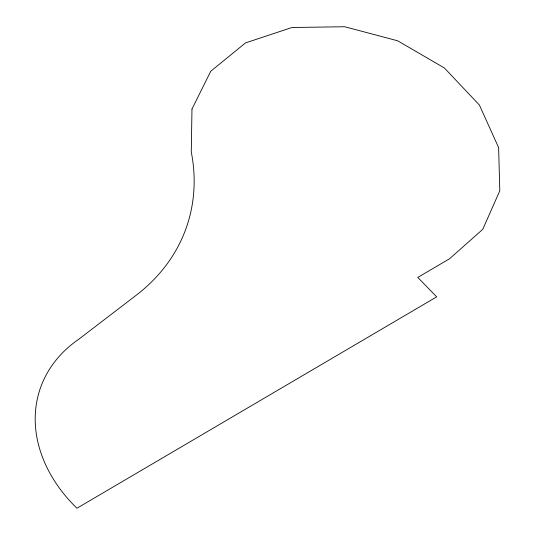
<?xml version="1.0" encoding="UTF-8"?>
<svg xmlns="http://www.w3.org/2000/svg" width="535" height="535" viewBox="0 0 535 535"><rect width="100%" height="100%" fill="white"/><g stroke="black" fill="none" stroke-linecap="round" stroke-linejoin="round"><path stroke-width="0.8" d="M191.978 109.066L191.276 151.967A231.996 178.242 18.6 0 1 136.204 295.253L78.665 339.31A155.224 119.258 18.6 0 0 76.933 508.25L436.694 296.845L417.768 277.431L449.514 258.779L482.757 229.334L499.797 190.774L498.633 147.64L479.387 105.014L444.344 67.938L397.632 40.787L344.754 26.75L291.963 27.492L245.478 42.927L210.783 71.229L191.978 109.066"/></g></svg>
